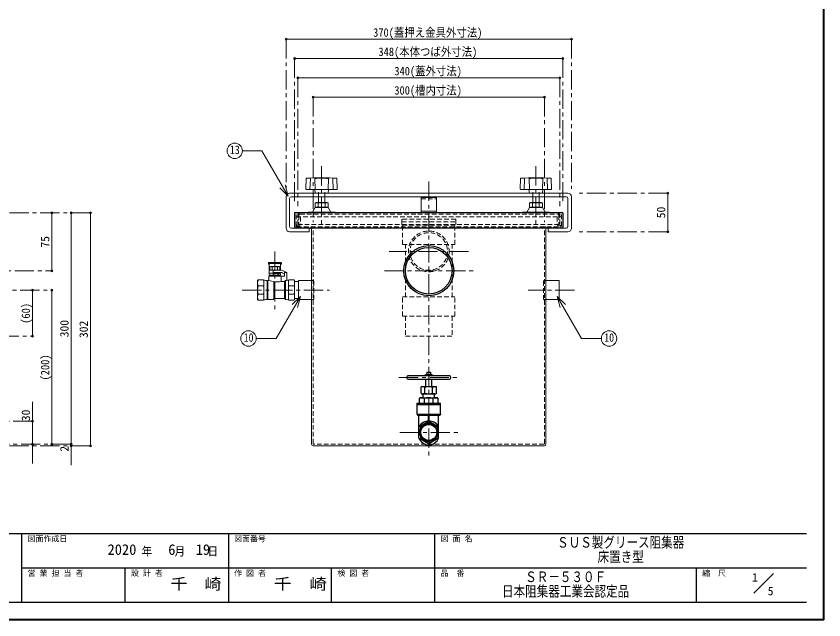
# Model space of a CAD drawing. Units: millimetres at full size, sheet at 1:5. Extents: x -1061 to 964, y -679 to 726.
# Drawn here: x -84 to 964, y -679 to 103 of the extents above; entities that cross this region are included whole.
import ezdxf
from ezdxf.enums import TextEntityAlignment as Align

# ---------------------------------------------------------------- set-up
doc = ezdxf.new("R2010")
doc.units = ezdxf.units.MM
doc.header["$LTSCALE"] = 5
doc.header["$PDMODE"] = 32
doc.header["$PDSIZE"] = 2.5
doc.linetypes.add('CHAIN1', pattern=[8, 5, -1, 1, -1])
doc.linetypes.add('DASHED1', pattern=[1.8, 1.2, -0.6])
doc.layers.add('0-0', color=7, linetype='Continuous', lineweight=9)
doc.styles.add('ＭＳ ゴシック', font='')
doc.styles.get('ＭＳ ゴシック').set_extended_font_data('MS Gothic')

msp = doc.modelspace()

# ---------------------------------------------------------------- linework, layer by layer
at = {"layer": '0-0', "color": 1, "lineweight": 40}
for q in [(963.599, 725.957), (-1061.401, -679.043)]:
    msp.add_line((963.599, -679.043), q, dxfattribs=at)
at = {"layer": '0-0', "color": 4, "linetype": 'CHAIN1'}
for p, q in [((266.099, 73.457), (266.099, -120.543)), ((636.099, 73.457), (636.099, -120.543)), ((277.099, 48.457), (277.099, -141.543)), ((625.099, 48.457), (625.099, -141.543)), ((281.099, 23.457), (281.099, -143.043)), ((621.099, 23.457), (621.099, -143.043)), ((301.099, -1.543), (301.099, -163.543)), ((601.099, -1.543), (601.099, -163.543)), ((312.099, -91.043), (312.099, -166.543)), ((590.099, -91.043), (590.099, -166.543)), ((451.099, -111.043), (451.099, -468.543)), ((761.099, -126.043), (641.599, -126.043)), ((12.099, -151.543), (-252.901, -151.543)), ((761.099, -176.043), (641.599, -176.043)), ((251.517, -201.543), (251.517, -281.543)), ((502.599, -201.543), (399.599, -201.543)), ((-406.076, -226.543), (-37.901, -226.543)), ((393.599, -226.543), (508.599, -226.543)), ((-238.901, -251.543), (-37.901, -251.543)), ((209.099, -251.543), (322.099, -251.543)), ((640.099, -251.543), (580.099, -251.543)), ((-305.726, -311.543), (-62.901, -311.543)), ((412.299, -364.757), (489.899, -364.757)), ((-62.901, -421.543), (-391.401, -421.543)), ((413.599, -436.043), (488.599, -436.043)), ((-12.901, -451.543), (-276.901, -451.543)), ((12.099, -453.543), (-274.901, -453.543))]:
    msp.add_line(p, q, dxfattribs=at)
at = {"layer": '0-0', "color": 4}
for p, q in [((636.099, 73.457), (266.099, 73.457)), ((277.099, 48.457), (625.099, 48.457)), ((621.099, 23.457), (281.099, 23.457)), ((301.099, -1.543), (601.099, -1.543)), ((292.232, -106.978), (291.748, -120.525)), ((292.708, -106.496), (301.859, -106.055)), ((296.976, -121.043), (297.476, -107.043)), ((302.34, -106.043), (321.858, -106.043)), ((303.11, -107.043), (303.61, -121.043)), ((321.089, -107.043), (320.589, -121.043)), ((331.491, -106.496), (322.34, -106.055)), ((327.222, -121.043), (326.722, -107.043)), ((331.967, -106.978), (332.451, -120.525)), ((570.232, -106.978), (569.748, -120.525)), ((570.708, -106.496), (579.859, -106.055)), ((574.976, -121.043), (575.476, -107.043)), ((599.858, -106.043), (580.34, -106.043)), ((581.11, -107.043), (581.61, -121.043)), ((599.089, -107.043), (598.589, -121.043)), ((609.491, -106.496), (600.34, -106.055)), ((605.222, -121.043), (604.722, -107.043)), ((609.967, -106.978), (610.451, -120.525)), ((292.248, -121.043), (331.951, -121.043)), ((303.099, -121.043), (303.599, -126.043)), ((321.099, -121.043), (320.599, -126.043)), ((609.951, -121.043), (570.248, -121.043)), ((581.099, -121.043), (581.599, -126.043)), ((599.099, -121.043), (598.599, -126.043)), ((308.099, -130.543), (308.099, -138.143)), ((316.099, -130.543), (316.099, -138.143)), ((461.099, -149.543), (461.099, -131.543)), ((586.099, -130.543), (586.099, -138.143)), ((594.099, -130.543), (594.099, -138.143)), ((761.099, -126.043), (761.099, -176.043)), ((303.599, -144.543), (300.099, -150.543)), ((303.599, -144.543), (320.599, -144.543)), ((303.699, -144.143), (303.699, -138.543)), ((303.699, -138.543), (320.499, -138.543)), ((303.699, -144.143), (320.499, -144.143)), ((304.899, -138.143), (319.299, -138.143)), ((307.699, -144.143), (307.699, -138.543)), ((316.499, -138.543), (319.299, -138.143)), ((316.499, -144.143), (316.499, -138.543)), ((316.499, -144.143), (319.299, -144.543)), ((320.499, -138.543), (319.299, -138.143)), ((320.499, -144.143), (319.299, -144.543)), ((320.499, -144.143), (320.499, -138.543)), ((320.599, -144.543), (324.099, -150.543)), ((581.599, -144.543), (578.099, -150.543)), ((598.599, -144.543), (581.599, -144.543)), ((581.699, -138.543), (582.899, -138.143)), ((598.499, -138.543), (581.699, -138.543)), ((581.699, -144.143), (581.699, -138.543)), ((581.699, -144.143), (582.899, -144.543)), ((598.499, -144.143), (581.699, -144.143)), ((597.299, -138.143), (582.899, -138.143)), ((585.699, -138.543), (582.899, -138.143)), ((585.699, -144.143), (582.899, -144.543)), ((585.699, -144.143), (585.699, -138.543)), ((594.499, -144.143), (594.499, -138.543)), ((598.499, -144.143), (598.499, -138.543)), ((598.599, -144.543), (602.099, -150.543)), ((-37.901, -151.543), (-37.901, -226.543)), ((-12.901, -451.543), (-12.901, -151.543)), ((12.099, -151.543), (12.099, -453.543)), ((294.599, -150.543), (294.599, -151.543)), ((294.599, -150.543), (329.599, -150.543)), ((329.599, -150.543), (329.599, -151.543)), ((572.599, -150.543), (572.599, -151.543)), ((607.599, -150.543), (572.599, -150.543)), ((607.599, -150.543), (607.599, -151.543)), ((243.099, -217.494), (243.099, -216.44)), ((243.599, -215.94), (259.434, -215.94)), ((243.599, -216.994), (259.434, -216.994)), ((243.599, -217.994), (244.099, -217.994)), ((244.099, -232.064), (244.099, -216.994)), ((258.934, -225.981), (258.934, -216.994)), ((259.434, -217.994), (258.934, -217.994)), ((259.934, -217.494), (259.934, -216.44)), ((259.905, -225.981), (244.099, -225.981)), ((248.899, -229.647), (244.299, -229.647)), ((244.997, -221.984), (245.862, -221.119)), ((244.997, -225.116), (244.997, -221.984)), ((244.997, -225.116), (245.862, -225.981)), ((245.862, -221.119), (257.172, -221.119)), ((247.991, -225.116), (247.991, -221.984)), ((249.099, -232.064), (249.099, -225.981)), ((249.099, -228.981), (259.905, -228.981)), ((249.099, -229.881), (257.943, -229.881)), ((255.043, -225.116), (255.043, -221.984)), ((256.317, -229.881), (256.317, -228.981)), ((257.172, -221.119), (258.037, -221.984)), ((257.943, -229.881), (258.926, -230.864)), ((260.797, -229.191), (263.899, -230.738)), ((262.136, -226.506), (266.989, -228.926)), ((263.899, -229.181), (263.899, -233.043)), ((266.899, -228.981), (264.099, -228.981)), ((267.099, -229.105), (267.099, -239.05)), ((229.599, -238.543), (229.099, -239.043)), ((229.099, -264.043), (229.099, -239.043)), ((236.599, -238.543), (229.599, -238.543)), ((237.099, -264.383), (237.099, -238.704)), ((241.599, -239.043), (239.599, -239.043)), ((242.099, -239.043), (241.599, -239.543)), ((241.599, -264.043), (241.599, -239.043)), ((242.099, -264.043), (242.099, -239.043)), ((243.017, -239.043), (242.099, -239.043)), ((243.517, -238.543), (243.517, -233.543)), ((263.399, -233.543), (243.517, -233.543)), ((244.108, -232.343), (244.108, -232.122)), ((244.108, -232.343), (258.926, -232.343)), ((248.899, -232.264), (244.299, -232.264)), ((246.117, -233.543), (246.117, -232.343)), ((247.51, -232.343), (247.51, -232.264)), ((250.099, -262.543), (250.099, -240.817)), ((255.524, -232.343), (255.524, -230.864)), ((256.917, -233.543), (256.917, -232.343)), ((258.926, -232.343), (258.926, -230.864)), ((259.517, -233.543), (259.517, -240.543)), ((264.099, -240.543), (259.517, -240.543)), ((265.099, -239.043), (264.099, -240.543)), ((264.099, -240.543), (264.099, -262.543)), ((265.099, -239.043), (265.099, -264.043)), ((265.099, -239.043), (266.599, -239.043)), ((269.099, -264.383), (269.099, -238.704)), ((269.599, -238.543), (276.599, -238.543)), ((276.599, -238.543), (277.099, -239.043)), ((277.099, -264.043), (277.099, -239.043)), ((282.099, -240.693), (277.099, -240.693)), ((282.099, -239.043), (282.099, -264.043)), ((299.099, -239.043), (282.099, -239.043)), ((236.599, -246.159), (229.599, -246.159)), ((269.599, -246.159), (276.599, -246.159)), ((-62.901, -311.543), (-62.901, -251.543)), ((-37.901, -251.543), (-37.901, -451.543)), ((236.599, -256.928), (229.599, -256.928)), ((269.599, -256.928), (276.599, -256.928)), ((229.099, -264.043), (229.599, -264.543)), ((236.599, -264.543), (229.599, -264.543)), ((241.599, -264.043), (239.599, -264.043)), ((242.099, -264.043), (241.599, -263.543)), ((242.099, -264.043), (249.099, -264.043)), ((250.099, -262.543), (249.099, -264.043)), ((264.099, -262.543), (250.099, -262.543)), ((264.099, -262.543), (265.099, -264.043)), ((265.099, -264.043), (266.599, -264.043)), ((269.599, -264.543), (276.599, -264.543)), ((277.099, -264.043), (276.599, -264.543)), ((282.099, -262.393), (277.099, -262.393)), ((299.099, -264.043), (282.099, -264.043)), ((603.099, -264.043), (620.099, -264.043)), ((-62.901, -396.543), (-62.901, -476.543)), ((-12.901, -478.543), (-12.901, -451.543))]:
    msp.add_line(p, q, dxfattribs=at)
at = {"layer": '0-0', "lineweight": 18}
for p, q in [((234.711, -71.118), (209.414, -71.118)), ((268.537, -129.705), (234.711, -71.118)), ((268.537, -129.705), (264.654, -115.216)), ((268.537, -129.705), (257.93, -119.098)), ((266.099, -171.543), (266.099, -130.543)), ((270.599, -126.043), (631.599, -126.043)), ((270.599, -169.293), (270.599, -132.793)), ((629.349, -130.543), (272.849, -130.543)), ((631.599, -169.293), (631.599, -132.793)), ((636.099, -171.543), (636.099, -130.543)), ((441.099, -149.543), (441.099, -151.543)), ((461.099, -149.543), (441.099, -149.543)), ((461.099, -149.543), (461.099, -151.543)), ((270.599, -176.043), (296.099, -176.043)), ((272.849, -171.543), (279.099, -171.543)), ((296.099, -176.043), (296.099, -171.543)), ((299.099, -451.543), (299.099, -172.543)), ((603.099, -451.543), (603.099, -172.543)), ((606.099, -176.043), (606.099, -171.543)), ((631.599, -176.043), (606.099, -176.043)), ((629.349, -171.543), (623.099, -171.543)), ((284.462, -259.837), (252.974, -314.375)), ((284.462, -259.837), (273.855, -270.443)), ((284.462, -259.837), (280.579, -274.325)), ((617.737, -259.837), (621.619, -274.325)), ((617.737, -259.837), (628.344, -270.443)), ((617.737, -259.837), (649.225, -314.375)), ((227.24, -314.375), (252.974, -314.375)), ((674.959, -314.375), (649.225, -314.375)), ((601.099, -453.543), (301.099, -453.543)), ((872.988, -644.297), (898.242, -619.043))]:
    msp.add_line(p, q, dxfattribs=at)
at = {"layer": '0-0', "color": 4, "linetype": 'DASHED1'}
for p, q in [((308.099, -130.543), (308.099, -121.043)), ((316.099, -130.543), (316.099, -121.043)), ((586.099, -130.543), (586.099, -121.043)), ((594.099, -130.543), (594.099, -121.043)), ((441.099, -133.543), (461.099, -133.543)), ((279.099, -156.543), (623.099, -156.543)), ((281.099, -166.543), (281.099, -154.543)), ((282.599, -154.543), (282.599, -166.543)), ((284.099, -153.043), (618.099, -153.043)), ((284.599, -156.543), (284.599, -166.543)), ((617.599, -156.543), (617.599, -166.543)), ((619.599, -154.543), (619.599, -166.543)), ((621.099, -166.543), (621.099, -154.543)), ((281.099, -166.543), (621.099, -166.543)), ((416.099, -159.766), (416.099, -162.947)), ((486.099, -159.766), (416.099, -159.766)), ((416.099, -162.947), (486.099, -162.947)), ((416.099, -167.19), (416.099, -163.301)), ((416.099, -163.301), (486.099, -163.301)), ((416.099, -167.19), (486.099, -167.19)), ((417.099, -192.543), (417.099, -167.543)), ((417.099, -167.543), (485.099, -167.543)), ((485.099, -192.543), (485.099, -167.543)), ((486.099, -159.766), (486.099, -162.947)), ((486.099, -167.19), (486.099, -163.301)), ((301.099, -450.543), (301.099, -171.543)), ((601.099, -450.543), (601.099, -171.543)), ((417.099, -192.543), (485.099, -192.543)), ((420.924, -260.543), (420.924, -192.543)), ((481.274, -260.543), (481.274, -192.543)), ((302.099, -239.043), (299.099, -239.043)), ((302.099, -264.043), (302.099, -239.043)), ((600.099, -239.043), (603.099, -239.043)), ((600.099, -264.043), (600.099, -239.043)), ((417.099, -285.543), (417.099, -260.543)), ((417.099, -260.543), (485.099, -260.543)), ((485.099, -285.543), (485.099, -260.543)), ((302.099, -264.043), (299.099, -264.043)), ((600.099, -264.043), (603.099, -264.043)), ((417.099, -285.543), (485.099, -285.543)), ((481.274, -285.543), (481.274, -311.543)), ((600.099, -451.543), (302.099, -451.543))]:
    msp.add_line(p, q, dxfattribs=at)
at = {"layer": '0-0', "color": 5, "lineweight": 25}
for p, q in [((625.099, -151.543), (277.099, -151.543)), ((277.099, -151.543), (277.099, -169.543)), ((625.099, -151.543), (625.099, -169.543)), ((623.099, -171.543), (279.099, -171.543)), ((424.699, -362.357), (477.499, -362.357)), ((446.899, -361.157), (455.299, -361.157)), ((446.899, -362.357), (446.899, -361.157)), ((448.699, -358.157), (448.699, -361.157)), ((448.699, -358.157), (453.499, -358.157)), ((453.499, -358.157), (453.499, -361.157)), ((455.299, -362.357), (455.299, -361.157)), ((424.699, -367.157), (477.499, -367.157)), ((441.599, -376.757), (460.599, -376.757)), ((447.099, -376.757), (447.099, -367.157)), ((455.099, -376.757), (455.099, -367.157)), ((461.099, -377.757), (460.599, -376.757)), ((441.099, -385.117), (441.599, -386.117)), ((441.599, -386.117), (460.599, -386.117)), ((443.599, -391.117), (443.599, -386.117)), ((446.099, -385.117), (446.099, -377.757)), ((456.099, -385.117), (456.099, -377.757)), ((458.599, -391.117), (458.599, -386.117)), ((461.099, -385.117), (460.599, -386.117)), ((461.099, -385.117), (461.099, -377.757)), ((436.099, -399.343), (436.099, -398.143)), ((436.099, -398.143), (466.099, -398.143)), ((439.599, -391.117), (439.099, -392.117)), ((439.099, -397.243), (439.099, -392.117)), ((445.599, -398.143), (445.599, -392.117)), ((456.599, -398.143), (456.599, -392.117)), ((463.099, -397.243), (463.099, -392.117)), ((436.099, -412.343), (436.099, -399.943)), ((436.099, -399.943), (466.099, -399.943)), ((466.099, -412.343), (466.099, -399.943)), ((436.099, -412.343), (436.399, -413.543)), ((438.369, -414.302), (436.399, -413.543)), ((436.399, -413.543), (450.599, -413.543)), ((438.369, -443.393), (438.369, -413.543)), ((450.599, -421.632), (450.599, -412.343)), ((451.599, -421.632), (451.599, -412.343)), ((451.599, -413.543), (465.799, -413.543)), ((463.83, -414.302), (465.799, -413.543)), ((463.83, -443.393), (463.83, -413.543)), ((451.099, -421.343), (438.369, -428.693)), ((451.099, -421.343), (463.83, -428.693)), ((438.369, -443.393), (451.099, -450.743)), ((463.83, -443.393), (451.099, -450.743))]:
    msp.add_line(p, q, dxfattribs=at)
at = {"layer": '0-0', "linetype": 'DASHED1', "lineweight": 18}
for p, q in [((279.099, -168.543), (279.099, -151.543)), ((623.099, -168.543), (623.099, -151.543)), ((280.099, -169.543), (622.099, -169.543))]:
    msp.add_line(p, q, dxfattribs=at)
at = {"layer": '0-0', "color": 6, "lineweight": 25}
for p, q in [((-1038.901, -567.258), (941.099, -567.258)), ((-76.758, -656.543), (-76.758, -567.258)), ((191.099, -567.258), (191.099, -656.543)), ((458.957, -656.543), (458.957, -567.258)), ((941.099, -611.9), (-76.758, -611.9)), ((57.171, -656.543), (57.171, -611.9)), ((325.028, -656.543), (325.028, -611.9)), ((798.242, -656.543), (798.242, -611.9)), ((941.099, -656.543), (-1038.901, -656.543))]:
    msp.add_line(p, q, dxfattribs=at)
at = {"layer": '0-0', "color": 4}
for points in [[(441.099, -149.543), (441.099, -131.543), (461.099, -131.543)], [(303.699, -138.543), (304.899, -138.143), (307.699, -138.543)], [(303.699, -144.143), (304.899, -144.543), (307.699, -144.143), (312.099, -144.543), (316.499, -144.143)], [(307.699, -138.543), (312.099, -138.143), (316.499, -138.543)], [(594.499, -138.543), (590.099, -138.143), (585.699, -138.543)], [(598.499, -144.143), (597.299, -144.543), (594.499, -144.143), (590.099, -144.543), (585.699, -144.143)], [(598.499, -138.543), (597.299, -138.143), (594.499, -138.543)], [(257.172, -225.981), (258.037, -225.116), (258.037, -221.984)], [(603.099, -239.043), (620.099, -239.043), (620.099, -264.043)]]:
    msp.add_lwpolyline(points, dxfattribs=at)
at = {"layer": '0-0', "color": 4, "linetype": 'DASHED1'}
msp.add_lwpolyline([(420.924, -285.543), (420.924, -311.543), (481.274, -311.543)], dxfattribs=at)
at = {"layer": '0-0', "color": 5, "lineweight": 25}
for points in [[(441.099, -385.117), (441.099, -377.757), (441.599, -376.757)], [(436.099, -399.343), (466.099, -399.343), (466.099, -398.143)], [(439.599, -391.117), (462.599, -391.117), (463.099, -392.117)], [(436.099, -412.343), (466.099, -412.343), (465.799, -413.543)]]:
    msp.add_lwpolyline(points, dxfattribs=at)
at = {"layer": '0-0', "lineweight": 18}
for centre in [(199.414, -71.118), (217.24, -314.375), (684.959, -314.375)]:
    msp.add_circle(centre, 10, dxfattribs=at)
at = {"layer": '0-0', "color": 4, "linetype": 'DASHED1'}
for centre, radius in [((451.099, -201.543), 26.5), ((451.099, -201.543), 24.3), ((451.099, -436.043), 12.5), ((451.099, -436.043), 10.85)]:
    msp.add_circle(centre, radius, dxfattribs=at)
at = {"layer": '0-0', "color": 5, "lineweight": 25}
for centre, radius in [((451.099, -226.543), 32.5), ((451.099, -226.543), 30.25), ((451.099, -436.043), 11.85), ((451.099, -436.043), 10.35)]:
    msp.add_circle(centre, radius, dxfattribs=at)
at = {"layer": '0-0', "color": 4}
for centre, radius, start, end in [((294.853, -113.675), 7.131, 68.41681, 111.58319), ((292.732, -106.996), 0.5, 92.76051, 177.95459), ((302.34, -116.043), 10, 90, 92.76051), ((312.099, -187.599), 81.055, 83.6327, 96.3673), ((321.858, -116.043), 10, 87.23949, 90), ((329.346, -113.675), 7.131, 68.41681, 111.58319), ((331.467, -106.996), 0.5, 2.04541, 87.23949), ((572.853, -113.675), 7.131, 68.41681, 111.58319), ((570.732, -106.996), 0.5, 92.76051, 177.95459), ((580.34, -116.043), 10, 90, 92.76051), ((590.099, -187.599), 81.055, 83.6327, 96.3673), ((599.858, -116.043), 10, 87.23949, 90), ((607.346, -113.675), 7.131, 68.41681, 111.58319), ((609.467, -106.996), 0.5, 2.04541, 87.23949), ((292.248, -120.543), 0.5, 177.95459, 270), ((331.951, -120.543), 0.5, 270, 2.04541), ((570.248, -120.543), 0.5, 177.95459, 270), ((609.951, -120.543), 0.5, 270, 2.04541), ((243.599, -216.44), 0.5, 90, 180), ((243.599, -217.494), 0.5, 90, 270), ((259.434, -216.44), 0.5, 0, 90), ((259.434, -217.494), 0.5, 270, 90), ((244.299, -229.447), 0.2, 180, 270), ((245.736, -224.483), 3.366, 47.9341, 87.847), ((245.736, -222.617), 3.366, 272.153, 312.0659), ((251.517, -228.739), 7.62, 62.43681, 117.56319), ((251.517, -218.361), 7.62, 242.43681, 297.56319), ((248.899, -229.447), 0.2, 270, 0), ((251.517, -238.54), 8.659, 62.43681, 106.21187), ((257.298, -224.483), 3.366, 92.153, 132.0659), ((257.298, -222.617), 3.366, 227.9341, 267.847), ((257.764, -232.91), 3.034, 86.62551, 137.59339), ((259.905, -230.981), 5, 63.50127, 90), ((259.905, -230.981), 2, 63.50127, 90), ((264.099, -229.181), 0.2, 90, 180), ((266.899, -229.181), 0.2, 0, 90), ((266.899, -229.105), 0.2, 0, 63.50127), ((243.847, -242.351), 14.748, 165.03792, 194.96208), ((222.351, -242.351), 14.748, 345.03792, 14.96208), ((239.505, -230.358), 8.686, 250.45463, 270.62073), ((243.017, -238.543), 0.5, 270, 0), ((254.067, -215.195), 25.928, 245.75934, 282.13363), ((244.299, -232.064), 0.2, 180, 270), ((248.899, -232.064), 0.2, 270, 0), ((263.399, -233.043), 0.5, 270, 0), ((266.693, -230.358), 8.686, 269.37927, 289.54537), ((283.847, -242.351), 14.748, 165.03792, 194.96208), ((262.351, -242.351), 14.748, 345.03792, 14.96208), ((258.345, -251.543), 29.246, 169.3901, 190.6099), ((207.854, -251.543), 29.246, 349.3901, 10.6099), ((298.345, -251.543), 29.246, 169.3901, 190.6099), ((247.854, -251.543), 29.246, 349.3901, 10.6099), ((243.847, -260.736), 14.748, 165.03792, 194.96208), ((222.351, -260.736), 14.748, 345.03792, 14.96208), ((283.847, -260.736), 14.748, 165.03792, 194.96208), ((262.351, -260.736), 14.748, 345.03792, 14.96208), ((239.505, -272.729), 8.686, 89.37927, 109.54537), ((266.693, -272.729), 8.686, 70.45463, 90.62073)]:
    msp.add_arc(centre, radius, start, end, dxfattribs=at)
at = {"layer": '0-0', "lineweight": 18}
for centre, radius, start, end in [((270.599, -130.543), 4.5, 90, 180), ((272.849, -132.793), 2.25, 90, 180), ((629.349, -132.793), 2.25, 0, 90), ((631.599, -130.543), 4.5, 0, 90), ((270.599, -171.543), 4.5, 180, 270), ((272.849, -169.293), 2.25, 180, 270), ((298.099, -172.543), 1, 0, 90), ((604.099, -172.543), 1, 90, 180), ((629.349, -169.293), 2.25, 270, 0), ((631.599, -171.543), 4.5, 270, 0), ((301.099, -451.543), 2, 180, 270), ((601.099, -451.543), 2, 270, 0)]:
    msp.add_arc(centre, radius, start, end, dxfattribs=at)
at = {"layer": '0-0', "color": 4, "linetype": 'DASHED1'}
for centre, radius, start, end in [((284.099, -154.543), 3, 90, 180), ((284.099, -154.543), 1.5, 90, 180), ((618.099, -154.543), 3, 0, 90), ((618.099, -154.543), 1.5, 0, 90), ((281.849, -165.653), 2.891, 197.94525, 342.05475), ((620.349, -165.653), 2.891, 197.94525, 342.05475), ((299.099, -171.543), 2, 0, 90), ((603.099, -171.543), 2, 90, 180), ((302.099, -450.543), 1, 180, 270), ((600.099, -450.543), 1, 270, 0)]:
    msp.add_arc(centre, radius, start, end, dxfattribs=at)
at = {"layer": '0-0', "color": 5, "lineweight": 25}
for centre, radius, start, end in [((279.099, -169.543), 2, 180, 270), ((623.099, -169.543), 2, 270, 0), ((424.699, -364.757), 2.4, 90, 270), ((477.499, -364.757), 2.4, 270, 90), ((441.425, -388.166), 11.411, 65.818, 89.12439), ((451.099, -389.757), 13, 67.38014, 112.61986), ((460.774, -388.166), 11.411, 90.87561, 114.182), ((441.425, -374.707), 11.411, 270.87561, 294.182), ((451.099, -373.117), 13, 247.38014, 292.61986), ((460.774, -374.707), 11.411, 245.818, 269.12439), ((438.199, -397.243), 0.9, 270, 0), ((438.651, -415.306), 24.208, 73.3203, 87.75506), ((451.099, -406.742), 15.625, 69.39031, 110.60969), ((463.548, -415.306), 24.208, 92.24494, 106.6797), ((463.999, -397.243), 0.9, 180, 270), ((451.099, -436.043), 14.7, 30, 150), ((451.099, -438.645), 13.587, 200.45594, 339.54406)]:
    msp.add_arc(centre, radius, start, end, dxfattribs=at)
at = {"layer": '0-0', "linetype": 'DASHED1', "lineweight": 18}
for centre, start, end in [((280.099, -168.543), 180, 270), ((622.099, -168.543), 270, 0)]:
    msp.add_arc(centre, 1, start, end, dxfattribs=at)
at = {"layer": '0-0', "color": 1}
for p in [(266.099, 73.457), (636.099, 73.457), (277.099, 48.457), (625.099, 48.457), (281.099, 23.457), (621.099, 23.457), (301.099, -1.543), (601.099, -1.543), (761.099, -126.043), (-37.901, -151.543), (-12.901, -151.543), (12.099, -151.543), (761.099, -176.043), (-37.901, -226.543), (-62.901, -251.543), (-37.901, -251.543), (-62.901, -311.543), (-62.901, -421.543), (-62.901, -451.543), (-37.901, -451.543), (-12.901, -451.543), (-12.901, -453.543), (12.099, -453.543)]:
    msp.add_point(p, dxfattribs=at)

# ---------------------------------------------------------------- texts
at = {"layer": '0-0', "style": 'ＭＳ ゴシック'}
for s, height, width, p in [('370(蓋押え金具外寸法)', 11, 0.9, (378.912, 73.457)), ('348(本体つば外寸法)', 11, 0.9, (385.787, 48.457)), ('340(蓋外寸法)', 11, 0.9, (406.412, 23.457)), ('300(槽内寸法)', 11, 0.9, (406.412, -1.543)), ('13', 11, 0.85, (193.164, -78.618)), ('10', 11, 0.85, (210.99, -321.875)), ('10', 11, 0.85, (678.709, -321.875)), ('ＳＵＳ製グリース阻集器', 13.75, 0.8, (617.528, -589.579)), ('床置き型', 13.75, 0.8, (670.028, -608.329)), ('ＳＲ－５３０Ｆ', 13.75, 0.8, (576.099, -634.222)), ('千\u3000崎', 14.66, 1.1, (116.099, -644.222)), ('千\u3000崎', 14.66, 1.15, (250.028, -644.222)), ('日本阻集器工業会認定品', 13.75, 0.8, (546.099, -652.972))]:
    msp.add_text(s, height=height, dxfattribs=dict(at, width=width)).set_placement(p, align=Align.BOTTOM_LEFT)
for s, p in [('50', (761.099, -158.543)), ('75', (-37.901, -196.543)), ('300', (-12.901, -312.793)), ('302', (12.099, -313.793)), ('30', (-62.901, -421.543)), ('2', (-12.901, -461.043))]:
    msp.add_text(s, height=11, rotation=90, dxfattribs=at).set_placement(p, align=Align.BOTTOM_LEFT)
at = {"layer": '0-0', "style": 'ＭＳ ゴシック', "width": 0.9}
for s, p in [('(60)', (-62.901, -295.293)), ('(200)', (-37.901, -368.731))]:
    msp.add_text(s, height=11, rotation=90, dxfattribs=at).set_placement(p, align=Align.BOTTOM_LEFT)
at = {"layer": '0-0', "style": 'ＭＳ ゴシック'}
for s, height, p in [('図面作成日', 7.331, (-69.258, -579.758)), ('図面番号', 7.331, (198.599, -579.758)), ('図 面 名', 7.331, (466.457, -579.758)), ('2020', 13.75, (34.349, -598.954)), ('6', 13.75, (113.099, -598.954)), ('19', 13.75, (148.724, -598.954)), ('営 業 担 当 者', 7.331, (-69.258, -624.4)), ('設 計 者', 7.331, (64.671, -624.4)), ('作 図 者', 7.331, (198.599, -624.4)), ('検 図 者', 7.331, (332.528, -624.4)), ('品\u3000番', 7.331, (466.457, -624.4)), ('縮\u3000尺', 7.331, (805.742, -624.4)), ('1', 11, (870.449, -632.805)), ('5', 11, (890.809, -650.495))]:
    msp.add_text(s, height=height, dxfattribs=at).set_placement(p, align=Align.BOTTOM_LEFT)
at = {"layer": '0-0', "insert": (78.599, -597.079), "char_height": 11, "attachment_point": 7, "style": 'ＭＳ ゴシック'}
msp.add_mtext('\\T1.27;\\W0.9;年\\~\\~\\~月\\~\\~\\~日', dxfattribs=at)

doc.saveas('drawing.dxf')
